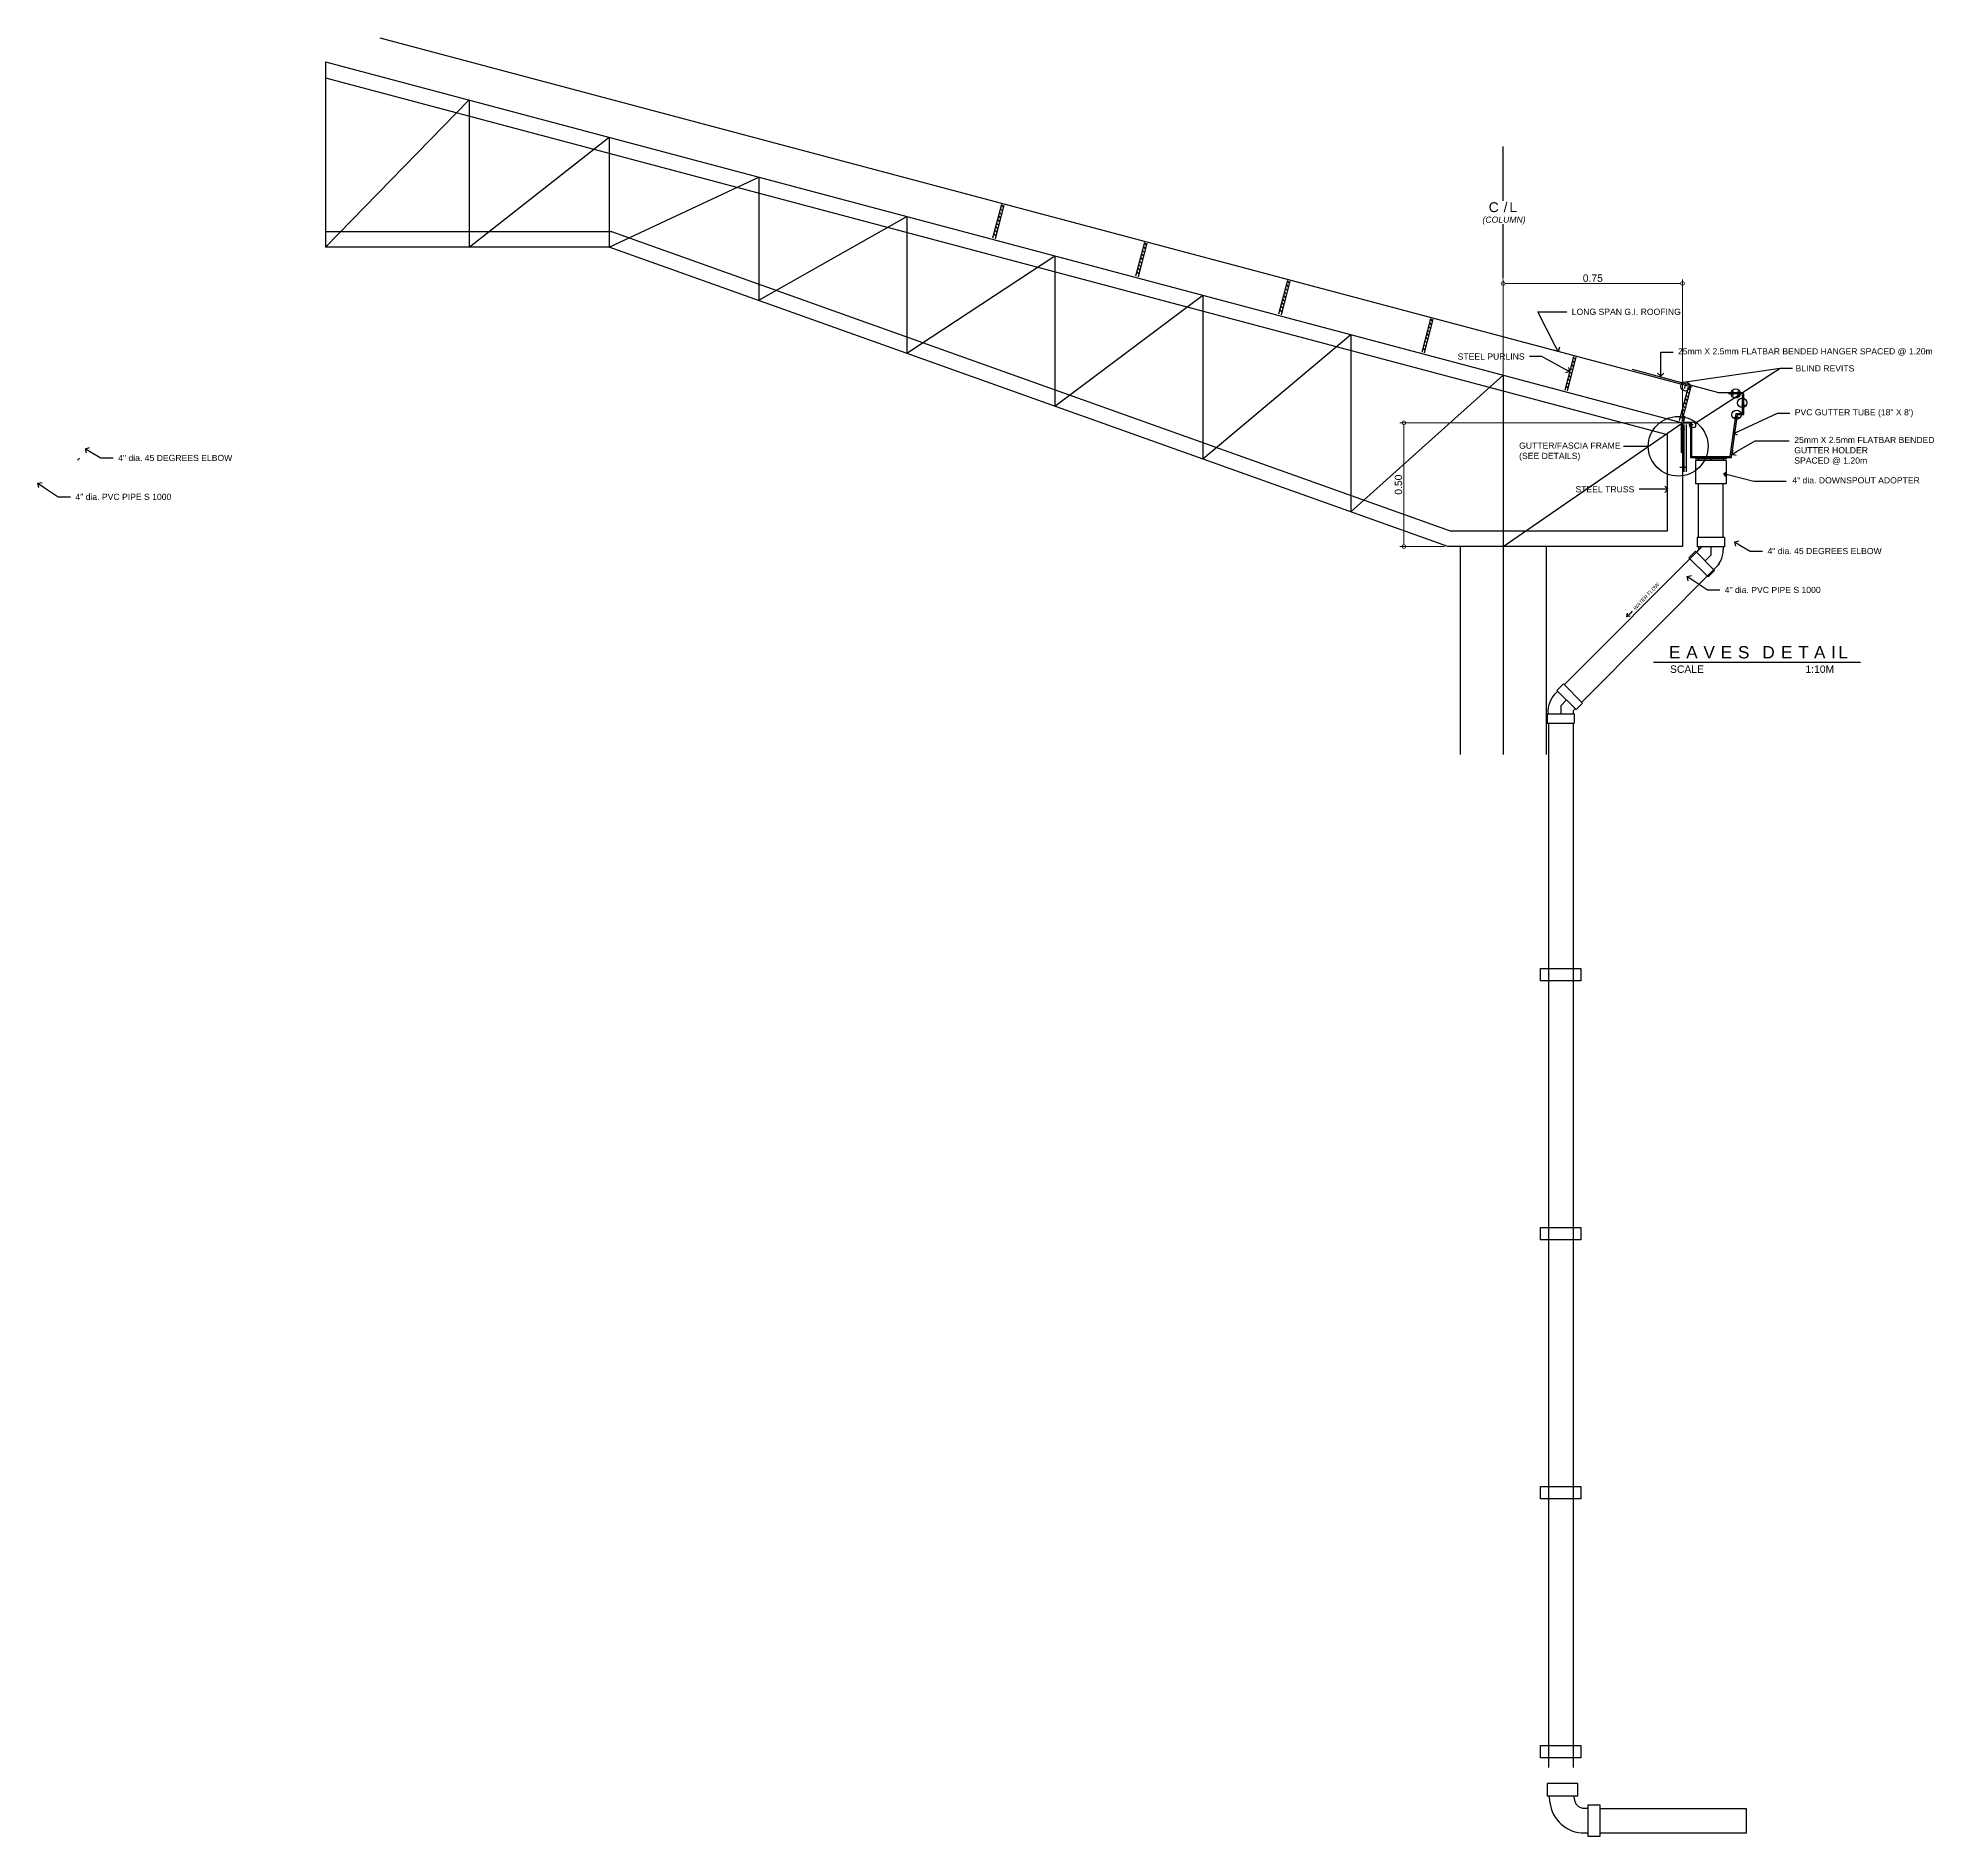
# Model space of a CAD drawing. Header units: inches. Extents: x -1369 to 1198, y -366 to 1398.
# Drawn here: x 42.03 to 49.71, y 125.14 to 132.43 of the extents above; entities that cross this region are included whole.
import ezdxf
from ezdxf import colors
from ezdxf.entities.mleader import LeaderData, LeaderLine
from ezdxf.math import Vec2, Vec3

# ---------------------------------------------------------------- set-up
doc = ezdxf.new("R2010")
doc.units = ezdxf.units.IN
doc.header["$MEASUREMENT"] = 0
for name, pattern in [('CENTER2', [1.125, 0.75, -0.125, 0.125, -0.125]), ('HIDDEN', [0.375, 0.25, -0.125]), ('HIDDEN2', [0.1875, 0.125, -0.0625])]:
    doc.linetypes.add(name, pattern=pattern)
for name, color, linetype in [('CONS. LINE', 7, 'Continuous'), ('DARK', 1, 'Continuous'), ('LABEL 1', 7, 'Continuous'), ('SUBLOTS', 1, 'Continuous')]:
    doc.layers.add(name, color=color, linetype=linetype)
doc.layers.add('dimension', color=1, linetype='Continuous', lineweight=20)
doc.styles.get("Standard").update_dxf_attribs({"font": 'arial.ttf'})
doc.dimstyles.new('10', dxfattribs={"dimtxt": 0.03, "dimasz": 0.015, "dimexe": 0.0155, "dimexo": 0.0125, "dimgap": 0.00625, "dimtad": 1, "dimzin": 0, "dimdsep": 46, "dimtxsty": 'Standard', "dimblk": 'DOTBLANK', "dimcen": 0.09, "dimclrd": 256, "dimclre": 256, "dimadec": 0, "dimazin": 0, "dimtfac": 1, "dimtix": 1, "dimtofl": 0, "dimtmove": 0, "dimatfit": 3, "dimfxl": 1, "dimtolj": 1, "dimtzin": 0, "dimlwd": -1, "dimlwe": -1, "dimarcsym": 0})

# ---------------------------------------------------------------- blocks, each defined once
blk = doc.blocks.new('_Open90')
at = {"color": 0, "linetype": 'ByBlock', "lineweight": -2}
for p, q in [((0, 0), (-1, 0)), ((-0.5, 0.5), (0, 0)), ((0, 0), (-0.5, -0.5))]:
    blk.add_line(p, q, dxfattribs=at)
blk = doc.blocks.new('_DotBlank')
at = {"color": 0, "linetype": 'ByBlock', "lineweight": -2}
blk.add_line((-0.5, 0), (-1, 0), dxfattribs=at)
blk.add_circle((0, 0), 0.5, dxfattribs=at)
blk = doc.blocks.new('*D517')
at = {"layer": 'Defpoints', "color": 0, "transparency": 16777216}
for p in [(48.6938, 131.4329), (48.6938, 130.8682), (47.9666, 130.3662)]:
    blk.add_point(p, dxfattribs=at)
at = {"layer": 'dimension', "transparency": 16777216}
for p, q in [((47.9666, 130.3787), (47.9666, 131.4484)), ((47.9816, 131.4329), (48.6788, 131.4329)), ((48.6938, 130.8807), (48.6938, 131.4484))]:
    blk.add_line(p, q, dxfattribs=at)
at = {"layer": 'dimension', "transparency": 16777216, "xscale": 0.015, "yscale": 0.015, "zscale": 0.015, "rotation": 180}
blk.add_blockref('_DotBlank', (47.9666, 131.4329), dxfattribs=at)
at = {"layer": 'dimension', "transparency": 16777216, "xscale": 0.015, "yscale": 0.015, "zscale": 0.015}
blk.add_blockref('_DotBlank', (48.6938, 131.4329), dxfattribs=at)
at = {"layer": 'dimension', "color": 0, "transparency": 16777216, "insert": (48.3302, 131.4545), "char_height": 0.03, "attachment_point": 5}
blk.add_mtext('\\A1;0.75', dxfattribs=at)
blk = doc.blocks.new('nel')
at = {"layer": 'SUBLOTS'}
for p, q in [((708.997, 164.985), (708.997, 164.844)), ((709.007, 164.9819), (708.997, 164.9754)), ((709.007, 164.9669), (708.997, 164.9604)), ((709.007, 164.9519), (708.997, 164.9454)), ((709.007, 164.9369), (708.997, 164.9304)), ((709.007, 164.9219), (708.997, 164.9154)), ((709.007, 164.985), (709.007, 164.844)), ((709.007, 164.9069), (708.997, 164.9004)), ((709.007, 164.8919), (708.997, 164.8854)), ((709.007, 164.8769), (708.997, 164.8704)), ((709.007, 164.8619), (708.997, 164.8554))]:
    blk.add_line(p, q, dxfattribs=at)
blk = doc.blocks.new('GFF')
at = {"layer": 'DARK', "color": 0}
for p, q in [((0.0525, -0.0316), (0.035, -0.0316)), ((0.0856, -0.0143), (0.0729, -0.0143)), ((0.0546, -0.1872), (0.0325, -0.1872))]:
    blk.add_line(p, q, dxfattribs=at)
at = {"layer": 'DARK', "color": 3}
for p, q in [((0.0485, -0.0125), (0.0485, -0.205)), ((0.0585, -0.0125), (0.0585, -0.205))]:
    blk.add_line(p, q, dxfattribs=at)
blk = doc.blocks.new('*D516')
at = {"layer": 'Defpoints', "color": 0, "transparency": 16777216}
for p in [(48.6938, 130.8682), (47.5638, 130.3662), (47.7416, 130.3662)]:
    blk.add_point(p, dxfattribs=at)
at = {"layer": 'dimension', "transparency": 16777216}
for p, q in [((48.6813, 130.8682), (47.5483, 130.8682)), ((47.5638, 130.8532), (47.5638, 130.3812)), ((47.7291, 130.3662), (47.5483, 130.3662))]:
    blk.add_line(p, q, dxfattribs=at)
at = {"layer": 'dimension', "transparency": 16777216, "xscale": 0.015, "yscale": 0.015, "zscale": 0.015}
for p, rotation in [((47.5638, 130.8682), 90), ((47.5638, 130.3662), 270)]:
    blk.add_blockref('_DotBlank', p, dxfattribs=dict(at, rotation=rotation))
at = {"layer": 'dimension', "color": 0, "transparency": 16777216, "insert": (47.5422, 130.6172), "char_height": 0.03, "attachment_point": 5, "rotation": 90}
blk.add_mtext('\\A1;0.50', dxfattribs=at)
blk = doc.blocks.new('45')
at = {"layer": 'DARK'}
for p, q in [((-0.0624, 0.0154), (-0.0889, -0.0111)), ((0.0154, -0.0624), (-0.0624, 0.0154)), ((-0.05, 0.0207), (-0.0588, 0.0119)), ((-0.055, 0.0707), (-0.055, 0.0332)), ((0.055, 0.0707), (-0.055, 0.0707)), ((0.055, 0.0332), (-0.055, 0.0332)), ((-0.05, 0.0332), (-0.05, 0.0207)), ((0.05, 0.0332), (0.05, 0.0207)), ((0.055, 0.0707), (0.055, 0.0332)), ((-0.0111, -0.0889), (-0.0889, -0.0111)), ((0.0154, -0.0624), (-0.0111, -0.0889))]:
    blk.add_line(p, q, dxfattribs=at)
at = {"layer": 'DARK', "color": 3, "linetype": 'CENTER2'}
for p, q in [((0, 0), (-0.0235, -0.0235)), ((0, 0.0332), (0, 0))]:
    blk.add_line(p, q, dxfattribs=at)
at = {"layer": 'DARK'}
blk.add_arc((-0.0535, 0.0214), 0.1035, 309.16878, 359.61433, dxfattribs=at)
blk = doc.blocks.new('DSA')
at = {"layer": 'DARK'}
for p, q in [((-0.0625, 0.0048), (-0.0625, 0)), ((0.0625, 0.0048), (-0.0625, 0.0048)), ((0.0625, 0), (-0.0625, 0)), ((-0.05, 0), (-0.05, -0.007)), ((0.05, 0), (0.05, -0.007)), ((0.0625, 0.0048), (0.0625, 0)), ((-0.0625, -0.007), (-0.0625, -0.1023)), ((0.0625, -0.007), (-0.0625, -0.007)), ((0.0625, -0.007), (0.0625, -0.1023)), ((0.0625, -0.1023), (-0.0625, -0.1023))]:
    blk.add_line(p, q, dxfattribs=at)
at = {"layer": 'DARK', "linetype": 'HIDDEN2'}
blk.add_line((0, 0), (0, -0.007), dxfattribs=at)
blk = doc.blocks.new('bend hid')
at = {"color": 1, "linetype": 'HIDDEN', "ltscale": 8}
for points in [[(0.1229, 0.0911), (-0.0021, 0.0911), (-0.0021, 0.0411), (0.1229, 0.0411)], [(-0.0896, 0.0011), (-0.0896, -0.1239), (-0.0396, -0.1239), (-0.0396, 0.0011)]]:
    blk.add_lwpolyline(points, close=True, dxfattribs=at)
for points in [[(0.0104, 0.0275, -0.385484), (-0.0257, -0.0131, -8.123106)], [(0.1104, 0.0284, -0.385484), (-0.0149, -0.1126, -0.385484)]]:
    blk.add_lwpolyline(points, format="xyb", dxfattribs=at)
for points in [[(0.0104, 0.0275), (0.0104, 0.0411)], [(0.1104, 0.0284), (0.1104, 0.0411)], [(-0.0257, -0.0131), (-0.0396, -0.0138)], [(-0.0149, -0.1126), (-0.0396, -0.114)]]:
    blk.add_lwpolyline(points, dxfattribs=at)

msp = doc.modelspace()

# ---------------------------------------------------------------- linework, layer by layer
at = {"color": 5, "linetype": 'Continuous', "ltscale": 10}
msp.add_line((43.4113, 132.4284), (48.7322, 131.0132), dxfattribs=at)
at = {"color": 3}
msp.add_line((48.4895, 131.0857), (48.8397, 130.991), dxfattribs=at)
at = {"color": 4}
msp.add_lwpolyline([(43.1916, 132.3317), (43.1916, 131.5798), (43.7735, 132.1769), (43.7736, 131.5798), (44.3416, 132.0258), (44.3416, 131.5798), (44.9486, 131.8644), (44.9486, 131.3652), (45.5486, 131.7048), (45.5486, 131.1506), (46.1486, 131.5452), (46.1486, 130.936), (46.7486, 131.3856), (46.7486, 130.7214), (47.3486, 131.226), (47.3486, 130.5068), (47.9666, 131.0616), (47.9666, 130.3662), (48.6938, 130.8682)], dxfattribs=at)
at = {"color": 4, "linetype": 'Continuous', "ltscale": 10}
for points in [[(43.1916, 132.3317), (48.6938, 130.8682), (48.6938, 130.3662), (47.7416, 130.3662), (44.3416, 131.5798), (43.1916, 131.5798)], [(43.1916, 132.267), (48.6313, 130.8202), (48.6313, 130.4287), (47.7525, 130.4287), (44.3525, 131.6423), (43.1916, 131.6423)]]:
    msp.add_lwpolyline(points, dxfattribs=at)
at = {"color": 1}
for points in [[(47.9666, 131.7677), (47.9666, 131.9883)], [(47.9666, 131.4529), (47.9666, 131.6735)], [(48.7587, 130.4025), (48.7587, 130.6202)], [(48.8587, 130.4025), (48.8587, 130.6202)], [(47.9666, 130.3662), (47.9666, 129.5237)], [(48.2145, 129.8061), (48.7734, 130.3671)], [(48.2853, 129.7354), (48.8441, 130.2965)], [(48.1499, 129.65), (48.1499, 125.4158)], [(48.2499, 129.65), (48.2499, 125.4158)]]:
    msp.add_lwpolyline(points, dxfattribs=at)
at = {"color": 3}
for points in [[(48.6964, 130.8955), (48.703, 130.8937), (48.697, 130.8704), (48.7281, 130.8704), (48.7281, 130.8704), (48.7308, 130.8704), (48.7308, 130.7312), (48.8866, 130.7312), (48.9116, 130.9062), (48.9366, 130.9062), (48.9366, 130.9812)], [(48.8397, 130.991), (48.9366, 130.991)]]:
    msp.add_lwpolyline(points, dxfattribs=at)
at = {"color": 8}
for points in [[(47.7916, 130.3662), (47.7916, 129.5237)], [(48.1416, 130.3662), (48.1416, 129.5237)]]:
    msp.add_lwpolyline(points, dxfattribs=at)
at = {"color": 8, "linetype": 'Continuous', "ltscale": 10}
for points in [[(48.1185, 128.6554), (48.281, 128.6554), (48.281, 128.6054), (48.1185, 128.6054)], [(48.1185, 127.6054), (48.281, 127.6054), (48.281, 127.5554), (48.1185, 127.5554)], [(48.1185, 126.5554), (48.281, 126.5554), (48.281, 126.5054), (48.1185, 126.5054)], [(48.1185, 125.5054), (48.281, 125.5054), (48.281, 125.4554), (48.1185, 125.4554)]]:
    msp.add_lwpolyline(points, close=True, dxfattribs=at)
at = {"color": 3, "linetype": 'Continuous', "ltscale": 10}
msp.add_lwpolyline([(48.3596, 125.2504), (48.9523, 125.2504), (48.9523, 125.1504), (48.3596, 125.1504)], dxfattribs=at)
at = {"layer": 'DARK', "linetype": 'ByBlock', "lineweight": -2}
msp.add_line((49.0899, 131.0898), (49.1399, 131.0898), dxfattribs=at)
at = {"layer": 'DARK', "color": 0}
for p, q in [((48.7067, 131.0271), (48.7001, 131.0058)), ((48.8982, 130.9968), (48.8982, 130.9781)), ((48.9182, 130.9968), (48.9182, 130.9781)), ((48.9335, 130.9396), (48.9477, 130.9396)), ((48.9049, 130.8913), (48.9224, 130.8913))]:
    msp.add_line(p, q, dxfattribs=at)
at = {"layer": 'DARK'}
for p, q in [((42.1947, 130.7252), (42.1859, 130.7163)), ((48.4826, 130.0963), (48.4672, 130.0809)), ((48.4698, 130.0955), (48.4672, 130.0809)), ((48.4903, 130.104), (48.4826, 130.0963)), ((48.4817, 130.0836), (48.4672, 130.0809))]:
    msp.add_line(p, q, dxfattribs=at)
at = {"layer": 'DARK', "linetype": 'ByBlock', "lineweight": -2}
for points in [[(48.7053, 131.0346), (49.0899, 131.0898)], [(48.7448, 130.8667), (49.0899, 131.0898)]]:
    msp.add_lwpolyline(points, dxfattribs=at)
at = {"layer": 'DARK', "color": 5}
for points in [[(48.8616, 130.7272), (48.8924, 130.7272), (48.9174, 130.9013), (48.9419, 130.9013), (48.9419, 130.9848), (48.8804, 130.9848), (48.8804, 130.9848)], [(48.6891, 130.746), (48.6891, 130.8682), (48.7258, 130.8682), (48.7258, 130.7272), (48.7616, 130.7272)]]:
    msp.add_lwpolyline(points, dxfattribs=at)
at = {"layer": 'DARK'}
for points in [[(48.455, 130.7728), (48.555, 130.7728)], [(48.8618, 130.6618), (48.9826, 130.6316), (49.1145, 130.6316)]]:
    msp.add_lwpolyline(points, dxfattribs=at)
for centre, radius in [((48.7053, 131.0157), 0.0189), ((48.9092, 130.9871), 0.0189), ((48.936, 130.9489), 0.0189), ((48.7347, 130.8596), 0.0123), ((48.9131, 130.9009), 0.0189)]:
    msp.add_circle(centre, radius, dxfattribs=at)
at = {"layer": 'DARK', "color": 7}
msp.add_circle((48.6761, 130.7728), 0.1211, dxfattribs=at)
at = {"layer": 'LABEL 1', "color": 1}
msp.add_line((49.4156, 129.8968), (48.5758, 129.8968), dxfattribs=at)

# ---------------------------------------------------------------- block references
for name, p in [('GFF', (48.6508, 130.8737)), ('DSA', (48.8087, 130.7224)), ('45', (48.8087, 130.3318))]:
    msp.add_blockref(name, p)
at = {"xscale": -1, "rotation": 315.0000396216524}
msp.add_blockref('45', (48.1999, 129.7208), dxfattribs=at)
at = {"linetype": 'Continuous', "ltscale": 10, "rotation": 270}
msp.add_blockref('bend hid', (48.2685, 125.2609), dxfattribs=at)
at = {"layer": 'CONS. LINE', "xscale": -1, "rotation": 345.1420557369656}
for p in [(688.9278, -209.5215), (689.5077, -209.6757), (690.0875, -209.8299), (690.6674, -209.9841), (691.2472, -210.1384), (691.7121, -210.262)]:
    msp.add_blockref('nel', p, dxfattribs=at)
at = {"layer": 'DARK', "lineweight": -2, "xscale": 0.02, "yscale": 0.02, "zscale": 0.02, "rotation": 165.992087873605}
msp.add_blockref('_Open90', (48.8618, 130.6618), dxfattribs=at)

# ---------------------------------------------------------------- texts
at = {"layer": 'DARK', "color": 7, "char_height": 0.025, "attachment_point": 1}
for s, insert in [('BLIND REVITS', (49.1521, 131.1012)), ('GUTTER/FASCIA FRAME\\P(SEE DETAILS)', (48.0313, 130.7879)), ('4" dia. DOWNSPOUT ADOPTER', (49.1391, 130.6472))]:
    msp.add_mtext(s, dxfattribs=dict(at, insert=insert))
at = {"layer": 'DARK', "color": 7, "insert": (48.4927, 130.1176), "char_height": 0.015, "attachment_point": 1, "rotation": 46.71119}
msp.add_mtext('WATER FLOW ', dxfattribs=at)
at = {"layer": 'LABEL 1', "attachment_point": 1}
for s, width, insert, char_height in [('{\\fArial|b0|i1|c0|p34;(COLUMN)}', 0.227884, (47.8829, 131.7041), 0.025), ('{\\T1.5;C/L}', 0.227884, (47.9081, 131.7622), 0.04), ('{\\T1.5;EAVES DETAIL}', 0.845022, (48.6389, 129.9627), 0.05), ('SCALE', 0.148121, (48.6432, 129.8842), 0.03), ('1:10M', 0.133372, (49.1922, 129.8842), 0.03)]:
    msp.add_mtext_dynamic_manual_height_columns(s, width=width, gutter_width=12.5, heights=[0], dxfattribs=dict(at, insert=insert, char_height=char_height))

# ---------------------------------------------------------------- dimensions: what is measured, and where the dimension line sits
at = {"layer": 'dimension', "color": 0}
dim = msp.add_linear_dim(base=(48.6938, 131.4329), p1=(47.9666, 130.3662), p2=(48.6938, 130.8682), angle=180, text='0.75', dimstyle='10', dxfattribs=at)
dim.commit()
dim.dimension.update_dxf_attribs({"geometry": '*D517', "text_midpoint": (48.3302, 131.4545)})
dim = msp.add_linear_dim(base=(47.5638, 130.3662), p1=(48.6938, 130.8682), p2=(47.7416, 130.3662), angle=90, dimstyle='10', dxfattribs=at)
dim.commit()
dim.dimension.update_dxf_attribs({"geometry": '*D516', "text_midpoint": (47.5422, 130.6172)})

# ---------------------------------------------------------------- leaders
at = {"layer": 'DARK'}
ml = msp.add_multileader_mtext('Standard', dxfattribs=at)
ml.set_content('LONG SPAN G.I. ROOFING', color=7)
ml.set_leader_properties()
ml.set_arrow_properties(name='OPEN90')
ml.build(insert=Vec2(0, 0))
ml.multileader.update_dxf_attribs({"dogleg_length": 0.05, "arrow_head_size": 0.025})
ctx = ml.context
ctx.base_point, ctx.char_height, ctx.arrow_head_size, ctx.landing_gap_size, ctx.plane_origin = Vec3(48.2247, 131.3178), 0.025, 0.025, 0.02, Vec3(48.1894, 131.1576)
notes = []
notes.append((ctx, [(0, (1, 1, 0), (48.1067, 131.3178), (1, 0), 0.1181, [(0, [(48.1894, 131.1576)], 0, [])])]))
ctx.mtext.insert, ctx.mtext.flow_direction = Vec3(48.2447, 131.3305), 5
ml = msp.add_multileader_mtext('Standard', dxfattribs=at)
ml.set_content('25mm X 2.5mm FLATBAR BENDED HANGER SPACED @ 1.20m', color=7)
ml.set_leader_properties()
ml.set_arrow_properties(name='OPEN90')
ml.build(insert=Vec2(0, 0))
ml.multileader.update_dxf_attribs({"dogleg_length": 0.05, "arrow_head_size": 0.025})
ctx = ml.context
ctx.base_point, ctx.char_height, ctx.arrow_head_size, ctx.landing_gap_size, ctx.plane_origin = Vec3(48.6555, 131.1542), 0.025, 0.025, 0.02, Vec3(48.6055, 131.0568)
notes.append((ctx, [(0, (1, 1, 0), (48.6055, 131.1542), (1, 0), 0.05, [(0, [(48.6055, 131.0568)], 0, [])])]))
ctx.mtext.insert, ctx.mtext.flow_direction = Vec3(48.6755, 131.1703), 5
ml = msp.add_multileader_mtext('Standard', dxfattribs=at)
ml.set_content('STEEL PURLINS', color=7)
ml.set_leader_properties()
ml.set_arrow_properties(name='OPEN90')
ml.build(insert=Vec2(0, 0))
ml.multileader.update_dxf_attribs({"dogleg_length": 0.05, "arrow_head_size": 0.025})
ctx = ml.context
ctx.base_point, ctx.char_height, ctx.arrow_head_size, ctx.landing_gap_size, ctx.plane_origin = Vec3(47.7654, 131.1364), 0.025, 0.025, 0.02, Vec3(48.236, 131.0753)
ctx.text_align_type = 2
notes.append((ctx, [(0, (1, 1, 0), (48.1237, 131.1364), (-1, 0), 0.05, [(0, [(48.236, 131.0753)], 0, [])])]))
ctx.mtext.insert, ctx.mtext.alignment, ctx.mtext.flow_direction = Vec3(48.0537, 131.1491), 3, 5
ml = msp.add_multileader_mtext('Standard', dxfattribs=at)
ml.set_content('PVC GUTTER TUBE (18" X 8\')', color=7)
ml.set_leader_properties()
ml.set_arrow_properties(name='OPEN90')
ml.build(insert=Vec2(0, 0))
ml.multileader.update_dxf_attribs({"dogleg_length": 0.05, "arrow_head_size": 0.025})
ctx = ml.context
ctx.base_point, ctx.char_height, ctx.arrow_head_size, ctx.landing_gap_size, ctx.plane_origin = Vec3(49.1288, 130.9071), 0.025, 0.025, 0.02, Vec3(48.9056, 130.7904)
notes.append((ctx, [(0, (1, 1, 0), (49.0788, 130.9071), (1, 0), 0.05, [(0, [(48.8999, 130.8242)], 0, [])])]))
ctx.mtext.insert, ctx.mtext.flow_direction = Vec3(49.1488, 130.9232), 5
ml = msp.add_multileader_mtext('Standard', dxfattribs=at)
ml.set_content('25mm X 2.5mm FLATBAR BENDED \\PGUTTER HOLDER\\PSPACED @ 1.20m ', color=7)
ml.set_leader_properties()
ml.set_arrow_properties(name='OPEN90')
ml.build(insert=Vec2(0, 0))
ml.multileader.update_dxf_attribs({"dogleg_length": 0.05, "arrow_head_size": 0.025})
ctx = ml.context
ctx.base_point, ctx.char_height, ctx.arrow_head_size, ctx.landing_gap_size, ctx.plane_origin = Vec3(49.127, 130.7947), 0.025, 0.025, 0.02, Vec3(48.9097, 130.7719)
notes.append((ctx, [(0, (1, 1, 0), (48.9879, 130.7947), (1, 0), 0.139, [(0, [(48.8943, 130.7399)], 0, [])])]))
ctx.mtext.insert, ctx.mtext.flow_direction = Vec3(49.147, 130.8109), 5
ml = msp.add_multileader_mtext('Standard', dxfattribs=at)
ml.set_content('4" dia. 45 DEGREES ELBOW ', color=7)
ml.set_leader_properties()
ml.set_arrow_properties(name='OPEN90')
ml.build(insert=Vec2(0, 0))
ml.multileader.update_dxf_attribs({"dogleg_length": 0.05, "arrow_head_size": 0.025})
ctx = ml.context
ctx.base_point, ctx.char_height, ctx.arrow_head_size, ctx.landing_gap_size, ctx.plane_origin = Vec3(42.331, 130.7253), 0.025, 0.025, 0.02, Vec3(42.2178, 130.7628)
notes.append((ctx, [(0, (1, 1, 0), (42.281, 130.7253), (1, 0), 0.05, [(0, [(42.2178, 130.7628)], 0, [])])]))
ctx.mtext.insert, ctx.mtext.flow_direction = Vec3(42.351, 130.738), 5
ml = msp.add_multileader_mtext('Standard', dxfattribs=at)
ml.set_content('4" dia. PVC PIPE S 1000 ', color=7)
ml.set_leader_properties()
ml.set_arrow_properties(name='OPEN90')
ml.build(insert=Vec2(0, 0))
ml.multileader.update_dxf_attribs({"dogleg_length": 0.05, "arrow_head_size": 0.025})
ctx = ml.context
ctx.base_point, ctx.char_height, ctx.arrow_head_size, ctx.landing_gap_size, ctx.plane_origin = Vec3(42.1575, 130.5676), 0.025, 0.025, 0.02, Vec3(42.0255, 130.6227)
notes.append((ctx, [(0, (1, 1, 0), (42.1075, 130.5676), (1, 0), 0.05, [(0, [(42.0255, 130.6227)], 0, [])])]))
ctx.mtext.insert, ctx.mtext.flow_direction = Vec3(42.1775, 130.5803), 5
ml = msp.add_multileader_mtext('Standard', dxfattribs=at)
ml.set_content('STEEL TRUSS', color=7)
ml.set_leader_properties()
ml.set_arrow_properties(name='OPEN90')
ml.build(insert=Vec2(0, 0))
ml.multileader.update_dxf_attribs({"dogleg_length": 0.05, "arrow_head_size": 0.025})
ctx = ml.context
ctx.base_point, ctx.char_height, ctx.arrow_head_size, ctx.landing_gap_size, ctx.plane_origin = Vec3(48.2431, 130.5983), 0.025, 0.025, 0.02, Vec3(48.6343, 130.5983)
ctx.text_align_type = 2
notes.append((ctx, [(0, (1, 1, 0), (48.5684, 130.5983), (-1, 0), 0.05, [(0, [(48.6343, 130.5983)], 0, [])])]))
ctx.mtext.insert, ctx.mtext.alignment, ctx.mtext.flow_direction = Vec3(48.4984, 130.611), 3, 5
ml = msp.add_multileader_mtext('Standard', dxfattribs=at)
ml.set_content('4" dia. 45 DEGREES ELBOW ', color=7)
ml.set_leader_properties()
ml.set_arrow_properties(name='OPEN90')
ml.build(insert=Vec2(0, 0))
ml.multileader.update_dxf_attribs({"dogleg_length": 0.05, "arrow_head_size": 0.025})
ctx = ml.context
ctx.base_point, ctx.char_height, ctx.arrow_head_size, ctx.landing_gap_size, ctx.plane_origin = Vec3(49.0187, 130.3477), 0.025, 0.025, 0.02, Vec3(48.9054, 130.3852)
notes.append((ctx, [(0, (1, 1, 0), (48.9687, 130.3477), (1, 0), 0.05, [(0, [(48.9054, 130.3852)], 0, [])])]))
ctx.mtext.insert, ctx.mtext.flow_direction = Vec3(49.0387, 130.3605), 5
ml = msp.add_multileader_mtext('Standard', dxfattribs=at)
ml.set_content('4" dia. PVC PIPE S 1000 ', color=7)
ml.set_leader_properties()
ml.set_arrow_properties(name='OPEN90')
ml.build(insert=Vec2(0, 0))
ml.multileader.update_dxf_attribs({"dogleg_length": 0.05, "arrow_head_size": 0.025})
ctx = ml.context
ctx.base_point, ctx.char_height, ctx.arrow_head_size, ctx.landing_gap_size, ctx.plane_origin = Vec3(48.8451, 130.1901), 0.025, 0.025, 0.02, Vec3(48.7131, 130.2452)
notes.append((ctx, [(0, (1, 1, 0), (48.7951, 130.1901), (1, 0), 0.05, [(0, [(48.7131, 130.2452)], 0, [])])]))
ctx.mtext.insert, ctx.mtext.flow_direction = Vec3(48.8651, 130.2028), 5
for ctx, leaders in notes:
    for number, flags, end, landing, length, lines in leaders:
        leader = LeaderData()
        leader.index, (leader.has_last_leader_line, leader.has_dogleg_vector, leader.attachment_direction) = number, flags
        leader.last_leader_point, leader.dogleg_vector, leader.dogleg_length = Vec3(end), Vec3(landing), length
        for number, points, colour, breaks in lines:
            line = LeaderLine()
            line.index, line.vertices, line.color, line.breaks = number, Vec3.list(points), colors.encode_raw_color(colour), breaks
            leader.lines.append(line)
        ctx.leaders.append(leader)

doc.saveas('drawing.dxf')
